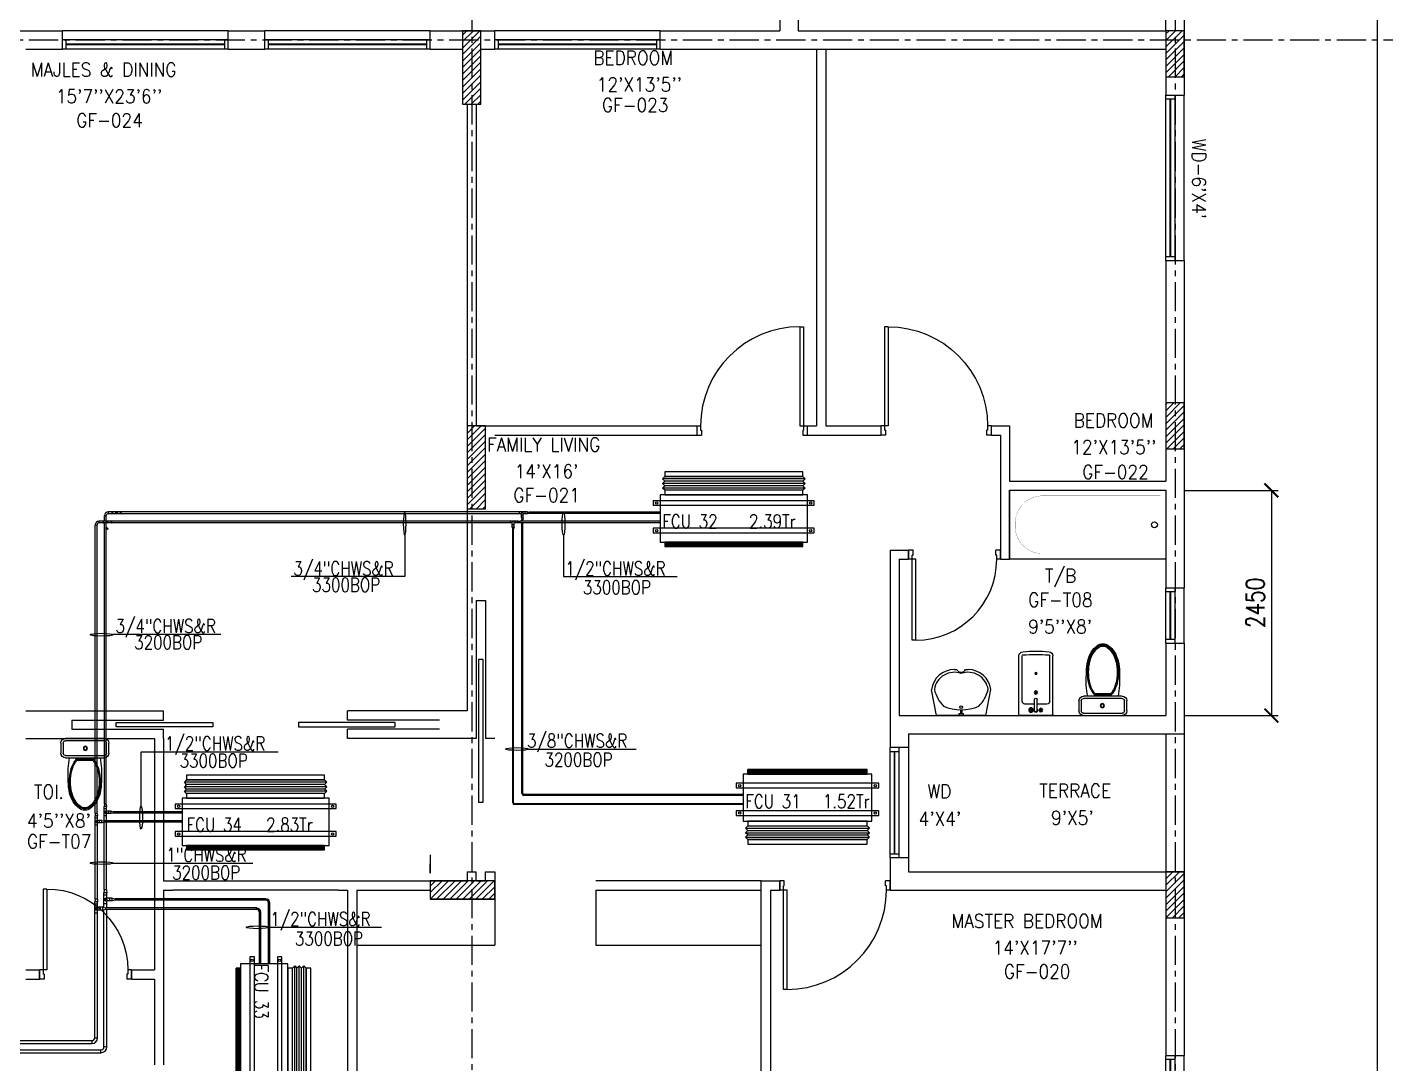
# Model space of a CAD drawing. Header units: millimetres. Extents: x -1288794 to 2153086, y -2701644 to -1335282.
# Drawn here: x 1624114 to 1638890, y -1485109 to -1473830 of the extents above; entities that cross this region are included whole.
import ezdxf

# ---------------------------------------------------------------- set-up
doc = ezdxf.new("R2010")
doc.units = ezdxf.units.MM
doc.header["$LTSCALE"] = 100
doc.header["$PDMODE"] = 34
doc.linetypes.add('CENTER', pattern=[50.8, 31.75, -6.35, 6.35, -6.35])
doc.linetypes.add('DASHED2', pattern=[9.525, 6.35, -3.175])
for name, color, linetype in [('A-ANNO-TEXT', 8, 'Continuous'), ('A-AREA', 8, 'CENTER'), ('A-DOOR', 4, 'Continuous'), ('A-FLOR-OVHD', 4, 'DASHED2'), ('A-FLOR-PFIX', 8, 'Continuous'), ('A-FLOR-SPCL', 8, 'Continuous'), ('A-GLAZ', 5, 'Continuous'), ('A-GRID', 253, 'CENTER'), ('A-WALL-FULL', 8, 'Continuous'), ('AC-CHILLED WATER TEXT', 41, 'Continuous'), ('AC-CHR', 60, 'Continuous'), ('AC-CHS', 30, 'Continuous'), ('AC-FAD', 6, 'Continuous'), ('AC-HLTEXT', 100, 'Continuous'), ('AC-SAD', 3, 'Continuous'), ('AC-SAD TEXT', 3, 'Continuous'), ('FCU-AC', 160, 'Continuous'), ('S-COL- HACT.', 9, 'Continuous'), ('S-COL.', 8, 'Continuous')]:
    doc.layers.add(name, color=color, linetype=linetype)
doc.styles.add('ROMANS', font='romans.shx', dxfattribs={"width": 0.8})
doc.styles.add('SIMPLEX', font='simplex.shx', dxfattribs={"width": 0.8})
doc.dimstyles.new('100 of DIM2', dxfattribs={"dimscale": 0, "dimtxt": 200, "dimasz": 150, "dimexe": 75, "dimexo": 200, "dimgap": 75, "dimtad": 1, "dimdec": 0, "dimrnd": 5, "dimzin": 0, "dimdsep": 46, "dimtxsty": 'ROMANS', "dimblk": 'ARCHTICK', "dimcen": 100, "dimclrd": 94, "dimclre": 94, "dimclrt": 2, "dimadec": 0, "dimazin": 0, "dimtfac": 1, "dimtdec": 0, "dimtofl": 0, "dimtmove": 2, "dimatfit": 3, "dimldrblk": 'OPEN90', "dimfxl": 75, "dimtolj": 1, "dimtzin": 0, "dimarcsym": 0})
pattern_1 = [(45, (2733053.36, -1109556.65), (-35.355339, 35.355339), [])]
pattern_2 = [(45, (0.01, 69.842), (-2.2450640303, 2.2450640303), [])]

# ---------------------------------------------------------------- blocks, each defined once
blk = doc.blocks.new('D-120-R1')
for p, q in [((-80, 1180), (-40, 1180)), ((-80, 1180), (-80, 100)), ((-40, 1180), (-40, 55)), ((-1200, 100), (-1160, 100)), ((-1200, 100), (-1200, 0)), ((-1160, 100), (-1160, 55)), ((-1160, 55), (-1150, 55)), ((-1150, 55), (-1150, 0)), ((-80, 100), (0, 100)), ((-50, 55), (-40, 55)), ((-50, 55), (-50, 0)), ((-50, 0), (0, 0)), ((0, 100), (0, 0)), ((-1200, 0), (-1150, 0))]:
    blk.add_line(p, q)
at = {"linetype": 'Continuous'}
blk.add_arc((-80, 100), 1080, 90, 180, dxfattribs=at)
blk = doc.blocks.new('W-180')
for p, q in [((1800, 100), (0, 100)), ((1800, 0), (0, 0)), ((40, 0), (40, 100)), ((1760, 100), (1760, 0))]:
    blk.add_line(p, q)
at = {"linetype": 'Continuous'}
for p, q in [((1760, 53), (40, 53)), ((1760, 47), (40, 47))]:
    blk.add_line(p, q, dxfattribs=at)
blk = doc.blocks.new('D-100-R1')
for p, q in [((-80, 980), (-80, 100)), ((-80, 980), (-40, 980)), ((-40, 980), (-40, 55)), ((-1000, 100), (-1000, 0)), ((-1000, 100), (-960, 100)), ((-960, 100), (-960, 55)), ((-960, 55), (-950, 55)), ((-950, 55), (-950, 0)), ((-80, 100), (0, 100)), ((-50, 55), (-50, 0)), ((-50, 55), (-40, 55)), ((-50, 0), (0, 0)), ((0, 100), (0, 0)), ((-1000, 0), (-950, 0))]:
    blk.add_line(p, q)
at = {"linetype": 'Continuous'}
blk.add_arc((-80, 100), 880, 90, 180, dxfattribs=at)
blk = doc.blocks.new('WC-1')
for p, q in [((-210, 0), (210, 0)), ((-260, -160), (-260, -50)), ((-235, -160), (-235, -50)), ((-210, -25), (210, -25)), ((235, -50), (235, -160)), ((260, -50), (260, -160)), ((210, -185), (-210, -185)), ((210, -210), (-210, -210)), ((91, -223), (-91, -223)), ((86, -235), (-86, -235))]:
    blk.add_line(p, q)
for radius in [22.1, 17.1]:
    blk.add_circle((-6, -107), radius)
for centre, radius, start, end in [((-210, -50), 50, 90, 180), ((-210, -50), 25, 90, 180), ((210, -50), 50, 360, 90), ((210, -50), 25, 360, 90), ((-210, -160), 50, 180, 270), ((-210, -160), 25, 180, 270), ((722, -383), 904, 168.9529, 184.0632), ((178, -428), 341, 149.8586, 166.4766), ((178, -428), 328, 149.8586, 166.4766), ((69, -365), 214, 138.4152, 149.8586), ((69, -365), 201, 139.9943, 149.8586), ((-69, -365), 201, 30.1414, 40.0057), ((-69, -365), 214, 30.1414, 41.5848), ((-178, -428), 328, 13.5234, 30.1414), ((-178, -428), 341, 13.5234, 30.1414), ((210, -160), 25, 270, 360), ((210, -160), 50, 270, 360), ((352, -470), 520, 166.4766, 180), ((352, -470), 507, 166.4766, 180), ((-352, -470), 507, 360, 13.5234), ((-352, -470), 520, 360, 13.5234), ((352, -470), 532, 177.5541, 180), ((352, -470), 532, 180, 193.5234), ((352, -470), 520, 180, 193.5234), ((352, -470), 507, 180, 193.5234), ((178, -512), 328, 193.5234, 210.1414), ((-178, -512), 328, 329.8586, 346.4766), ((-352, -470), 507, 346.4766, 360), ((-352, -470), 520, 346.4766, 360), ((-352, -470), 532, 346.4766, 360), ((-352, -470), 532, 360, 2.4459), ((178, -512), 353, 193.5234, 210.1414), ((178, -512), 341, 193.5234, 210.1414), ((69, -575), 226, 210.1414, 234.4972), ((69, -575), 214, 210.1414, 234.4972), ((69, -575), 201, 210.1414, 234.4972), ((-69, -575), 201, 305.5028, 329.8586), ((-69, -575), 214, 305.5028, 329.8586), ((-69, -575), 226, 305.5028, 329.8586), ((-178, -512), 341, 329.8586, 346.4766), ((-178, -512), 353, 329.8586, 346.4766), ((0, -672), 108, 234.4972, 270), ((0, -672), 95.9, 234.4972, 270), ((0, -672), 83.4, 234.4972, 270), ((0, -672), 83.4, 270, 305.5028), ((0, -672), 95.9, 270, 305.5028), ((0, -672), 108, 270, 305.5028)]:
    blk.add_arc(centre, radius, start, end)
at = {"linetype": 'Continuous', "ltscale": 50}
blk.add_arc((-722, -383), 904, 355.9368, 11.0471, dxfattribs=at)
blk = doc.blocks.new('W-120')
for p, q in [((1200, 100), (0, 100)), ((1200, 0), (0, 0)), ((40, 0), (40, 100)), ((1160, 100), (1160, 0))]:
    blk.add_line(p, q)
at = {"linetype": 'Continuous'}
for p, q in [((1160, 53), (40, 53)), ((1160, 47), (40, 47))]:
    blk.add_line(p, q, dxfattribs=at)
blk = doc.blocks.new('BIDET-1')
for p, q in [((175, 0), (-175, 0)), ((-185, -10), (-185, -649)), ((-15, -125), (-120, -125)), ((-39, -59), (-69, -59)), ((-54, -44), (-54, -74)), ((-15, -54), (-15, -174)), ((15, -54), (15, -174)), ((120, -125), (15, -125)), ((39, -59), (69, -59)), ((54, -44), (54, -74)), ((185, -10), (185, -649)), ((-150, -155), (-150, -649)), ((12, -250), (-12, -250)), ((-9, -259), (9, -241)), ((-9, -241), (9, -259)), ((0, -238), (0, -262)), ((150, -155), (150, -649))]:
    blk.add_line(p, q)
for centre, radius in [((-54, -59), 25), ((-54, -59), 20), ((-54, -59), 15.2), ((-54, -59), 10.2), ((54, -59), 20), ((54, -59), 15.2), ((54, -59), 10.2), ((0, -250), 17.5), ((0, -250), 12.5), ((0, -457), 12.5), ((0, -457), 10)]:
    blk.add_circle(centre, radius)
for centre, radius, start, end in [((-175, -10), 10, 90, 180), ((175, -10), 10, 0, 90), ((-120, -155), 30, 90, 180), ((0, -54), 20, 318.5904, 221.4096), ((0, -54), 15, 0, 180), ((120, -155), 30, 0, 90), ((0, -174), 15, 180, 0), ((-140, -649), 45, 180, 265.2062), ((-140, -649), 10, 180, 265.2062), ((0, 1020), 1720, 265.2062, 274.7938), ((0, 1020), 1685, 265.2062, 274.7938), ((140, -649), 10, 274.7938, 0), ((140, -649), 45, 274.7938, 0)]:
    blk.add_arc(centre, radius, start, end)
blk = doc.blocks.new('W-60')
for p, q in [((600, 100), (0, 100)), ((600, 0), (0, 0)), ((40, 0), (40, 100)), ((560, 100), (560, 0))]:
    blk.add_line(p, q)
at = {"linetype": 'Continuous'}
for p, q in [((560, 53), (40, 53)), ((560, 47), (40, 47))]:
    blk.add_line(p, q, dxfattribs=at)
blk = doc.blocks.new('LAV-4')
for p, q in [((-266, 0), (-322, -283)), ((-266, 0), (268, 0)), ((268, 0), (324, -280)), ((-48, -500), (-75, -500)), ((75, -500), (50, -500))]:
    blk.add_line(p, q)
for points in [[(-25, 0), (-25, -18), (25, -18), (25, 0)], [(-9, -20), (-9, -57), (8, -57), (8, -20)]]:
    blk.add_lwpolyline(points, close=True)
blk.add_circle((0, -91), 15.4)
for centre, radius, start, end in [((74, -366), 375, 135.3333, 167.1432), ((0, -539), 477, 66.1261, 113.874), ((-74, -366), 375, 12.5199, 44.6667), ((-75, -250), 250, 187.6784, 270), ((-75, -250), 220, 188.5814, 289.9523), ((75, -250), 220, 250.0878, 350.8515), ((75, -250), 250, 270, 353.0121), ((1, -527), 55.9, 28.7827, 151.2173), ((50, -499), 0, 238.1883, 0)]:
    blk.add_arc(centre, radius, start, end)
blk = doc.blocks.new('BT-2')
blk.add_lwpolyline([(0, 750), (1700, 750), (1700, 0), (0, 0)], close=True)
at = {"const_width": 2}
blk.add_lwpolyline([(60, 690), (1340, 690, -0.414214), (1640, 390), (1640, 360, -0.414214), (1340, 60), (60, 60)], format="xyb", close=True, dxfattribs=at)
blk.add_circle((125, 375), 31.9)
blk = doc.blocks.new('_ArchTick')
at = {"color": 0, "linetype": 'ByBlock', "const_width": 0.15}
blk.add_lwpolyline([(-0.5, -0.5), (0.5, 0.5)], dxfattribs=at)
blk = doc.blocks.new('*D447')
at = {"layer": 'AC-HLTEXT', "color": 94, "lineweight": -2, "transparency": 16777216}
for p, q in [((1636698, -1478869), (1637720, -1478869)), ((1637645, -1478869), (1637645, -1481319)), ((1636698, -1481319), (1637720, -1481319))]:
    blk.add_line(p, q, dxfattribs=at)
at = {"layer": 'Defpoints', "color": 0, "transparency": 16777216}
for p in [(1636498, -1478869), (1636498, -1481319), (1637645, -1481319)]:
    blk.add_point(p, dxfattribs=at)
at = {"layer": 'AC-HLTEXT', "color": 94, "lineweight": -2, "transparency": 16777216, "xscale": 150, "yscale": 150, "zscale": 150}
for p, rotation in [((1637645, -1478869), 90), ((1637645, -1481319), 270)]:
    blk.add_blockref('_ArchTick', p, dxfattribs=dict(at, rotation=rotation))
at = {"layer": 'AC-HLTEXT', "color": 2, "transparency": 16777216, "insert": (1637470, -1480094), "char_height": 200, "attachment_point": 5, "rotation": 90, "style": 'ROMANS'}
blk.add_mtext('\\A1;2450', dxfattribs=at)
blk = doc.blocks.new('fcu 2.5 tr')
h = blk.add_hatch()
h.set_pattern_fill('NET', color=3)
h.paths.add_polyline_path([(83172, -1587743), (81672, -1587743), (81672, -1587793), (83172, -1587793)])
at = {"layer": 'FCU-AC'}
for p, q in [((81672, -1587030), (81647, -1587055)), ((83197, -1587055), (81647, -1587055)), ((81672, -1587080), (81647, -1587055)), ((81672, -1587080), (81647, -1587105)), ((83172, -1587030), (81672, -1587030)), ((83172, -1587080), (81672, -1587080)), ((83172, -1587080), (81672, -1587080)), ((83197, -1587055), (83172, -1587030)), ((83197, -1587055), (83172, -1587080)), ((83197, -1587105), (83172, -1587080)), ((83197, -1587105), (81647, -1587105)), ((81672, -1587130), (81647, -1587105)), ((81672, -1587130), (81647, -1587155)), ((83197, -1587155), (81647, -1587155)), ((81672, -1587180), (81647, -1587155)), ((83172, -1587130), (81672, -1587130)), ((83172, -1587130), (81672, -1587130)), ((83197, -1587105), (83172, -1587130)), ((83197, -1587155), (83172, -1587130)), ((83197, -1587155), (83172, -1587180))]:
    blk.add_line(p, q, dxfattribs=at)
at = {"layer": 'FCU-AC', "color": 1}
for p, q in [((83172, -1586980), (81672, -1586980)), ((81672, -1586980), (81672, -1587030)), ((81672, -1587030), (83172, -1587030)), ((83172, -1587030), (83172, -1586980)), ((83172, -1587180), (81672, -1587180)), ((81672, -1587180), (81672, -1587230)), ((81672, -1587230), (83172, -1587230)), ((83172, -1587230), (83172, -1587180))]:
    blk.add_line(p, q, dxfattribs=at)
at = {"layer": 'FCU-AC'}
blk.add_lwpolyline([(81622, -1587743), (83222, -1587743), (83222, -1587230), (81622, -1587230)], close=True, dxfattribs=at)
at = {"layer": 'FCU-AC', "color": 6}
for points in [[(81547, -1587343), (83297, -1587343), (83297, -1587293), (81547, -1587293)], [(81547, -1587643), (83297, -1587643), (83297, -1587593), (81547, -1587593)]]:
    blk.add_lwpolyline(points, close=True, dxfattribs=at)
at = {"layer": 'FCU-AC', "color": 3}
blk.add_lwpolyline([(81672, -1587793), (83172, -1587793), (83172, -1587743), (81672, -1587743)], close=True, dxfattribs=at)
at = {"layer": 'FCU-AC', "color": 6}
for centre in [(81584, -1587318), (83259, -1587318), (81584, -1587618), (83259, -1587618)]:
    blk.add_circle(centre, 12.5, dxfattribs=at)
blk = doc.blocks.new('fcu 3.5 tr')
at = {"layer": 'FCU-AC'}
h = blk.add_hatch(dxfattribs=at)
h.set_pattern_fill('NET', color=3)
h.paths.add_polyline_path([(100970, -1580238), (99070, -1580238), (99070, -1580288), (100970, -1580288)])
for p, q in [((99045, -1579550), (99070, -1579525)), ((100995, -1579550), (99045, -1579550)), ((99045, -1579550), (99070, -1579575)), ((100970, -1579525), (99070, -1579525)), ((100995, -1579550), (100970, -1579525)), ((100995, -1579550), (100970, -1579575)), ((99045, -1579600), (99070, -1579575)), ((100995, -1579600), (99045, -1579600)), ((99045, -1579600), (99070, -1579625)), ((99045, -1579650), (99070, -1579625)), ((100995, -1579650), (99045, -1579650)), ((99045, -1579650), (99070, -1579675)), ((100970, -1579575), (99070, -1579575)), ((100970, -1579575), (99070, -1579575)), ((100970, -1579625), (99070, -1579625)), ((100970, -1579625), (99070, -1579625)), ((100995, -1579600), (100970, -1579575)), ((100995, -1579600), (100970, -1579625)), ((100995, -1579650), (100970, -1579625)), ((100995, -1579650), (100970, -1579675))]:
    blk.add_line(p, q, dxfattribs=at)
at = {"layer": 'FCU-AC', "color": 1}
for p, q in [((100970, -1579475), (99070, -1579475)), ((99070, -1579475), (99070, -1579525)), ((99070, -1579525), (100970, -1579525)), ((100970, -1579525), (100970, -1579475)), ((100970, -1579675), (99070, -1579675)), ((99070, -1579675), (99070, -1579725)), ((100970, -1579725), (100970, -1579675)), ((99070, -1579725), (100970, -1579725))]:
    blk.add_line(p, q, dxfattribs=at)
at = {"layer": 'FCU-AC', "color": 6}
for points in [[(98945, -1579838), (101095, -1579838), (101095, -1579788), (98945, -1579788)], [(98945, -1580138), (101095, -1580138), (101095, -1580088), (98945, -1580088)]]:
    blk.add_lwpolyline(points, close=True, dxfattribs=at)
at = {"layer": 'FCU-AC'}
blk.add_lwpolyline([(99020, -1580238), (101020, -1580238), (101020, -1579725), (99020, -1579725)], close=True, dxfattribs=at)
at = {"layer": 'FCU-AC', "color": 3}
blk.add_lwpolyline([(99070, -1580288), (100970, -1580288), (100970, -1580238), (99070, -1580238)], close=True, dxfattribs=at)
at = {"layer": 'FCU-AC', "color": 6}
for centre in [(98982, -1579813), (101057, -1579813), (98982, -1580113), (101057, -1580113)]:
    blk.add_circle(centre, 12.5, dxfattribs=at)
blk = doc.blocks.new('fcu 2 tr')
h = blk.add_hatch()
h.set_pattern_fill('NET', color=3)
h.paths.add_polyline_path([(80954, -1588493), (79654, -1588493), (79654, -1588543), (80954, -1588543)])
at = {"layer": 'FCU-AC'}
for p, q in [((79654, -1587780), (79629, -1587805)), ((80979, -1587805), (79629, -1587805)), ((79654, -1587830), (79629, -1587805)), ((79654, -1587830), (79629, -1587855)), ((80954, -1587780), (79654, -1587780)), ((80954, -1587830), (79654, -1587830)), ((80954, -1587830), (79654, -1587830)), ((80954, -1587780), (80979, -1587805)), ((80954, -1587830), (80979, -1587805)), ((80954, -1587830), (80979, -1587855)), ((80979, -1587855), (79629, -1587855)), ((79654, -1587880), (79629, -1587855)), ((79654, -1587880), (79629, -1587905)), ((80979, -1587905), (79629, -1587905)), ((79654, -1587930), (79629, -1587905)), ((80954, -1587880), (79654, -1587880)), ((80954, -1587880), (79654, -1587880)), ((80954, -1587880), (80979, -1587855)), ((80954, -1587880), (80979, -1587905)), ((80954, -1587930), (80979, -1587905))]:
    blk.add_line(p, q, dxfattribs=at)
at = {"layer": 'FCU-AC', "color": 1}
for p, q in [((80954, -1587730), (79654, -1587730)), ((79654, -1587730), (79654, -1587780)), ((79654, -1587780), (80954, -1587780)), ((80954, -1587780), (80954, -1587730)), ((80954, -1587930), (79654, -1587930)), ((79654, -1587930), (79654, -1587980)), ((79654, -1587980), (80954, -1587980)), ((80954, -1587980), (80954, -1587930))]:
    blk.add_line(p, q, dxfattribs=at)
at = {"layer": 'FCU-AC'}
blk.add_lwpolyline([(79604, -1588493), (81004, -1588493), (81004, -1587980), (79604, -1587980)], close=True, dxfattribs=at)
at = {"layer": 'FCU-AC', "color": 6}
for points in [[(79529, -1588093), (81079, -1588093), (81079, -1588043), (79529, -1588043)], [(79529, -1588393), (81079, -1588393), (81079, -1588343), (79529, -1588343)]]:
    blk.add_lwpolyline(points, close=True, dxfattribs=at)
at = {"layer": 'FCU-AC', "color": 3}
blk.add_lwpolyline([(79654, -1588543), (80954, -1588543), (80954, -1588493), (79654, -1588493)], close=True, dxfattribs=at)
at = {"layer": 'FCU-AC', "color": 6}
for centre in [(79566, -1588068), (81041, -1588068), (79566, -1588368), (81041, -1588368)]:
    blk.add_circle(centre, 12.5, dxfattribs=at)

msp = doc.modelspace()

# ---------------------------------------------------------------- hatches: boundary and pattern name
at = {"layer": 'AC-CHR'}
h = msp.add_hatch(dxfattribs=at)
h.set_pattern_fill('ANSI31', color=256)
h.set_pattern_definition(pattern_2)
h.paths.add_polyline_path([(1625094.9, -1479113.6, 1), (1625074.9, -1479113.6, 1)])
h = msp.add_hatch(dxfattribs=at)
h.set_pattern_fill('ANSI31', color=256)
h.set_pattern_definition([(45, (100, 100), (-2.2450640303, 2.2450640303), [])])
h.paths.add_polyline_path([(1624951.9, -1482372.6, 1), (1624976.9, -1482372.6, 1)])
h = msp.add_hatch(dxfattribs=at)
h.set_pattern_fill('ANSI31', color=256)
h.set_pattern_definition([(45, (100, 100), (-2.2450640303, 2.2450640303), [])])
h.paths.add_polyline_path([(1624980.4, -1483320.6, 1), (1624948.4, -1483320.6, 1)])
at = {"layer": 'AC-CHS'}
h = msp.add_hatch(dxfattribs=at)
h.set_pattern_fill('ANSI31', color=256)
h.paths.add_polyline_path([(1624851.9, -1482472.6, 1), (1624876.9, -1482472.6, 1)])
at = {"layer": 'AC-FAD', "true_color": 0xf26722}
h = msp.add_hatch(dxfattribs=at)
h.set_pattern_fill('ANSI31', color=30)
h.set_pattern_definition(pattern_2)
h.paths.add_polyline_path([(1624994.9, -1479213.6, 1), (1624974.9, -1479213.6, 1)])
h = msp.add_hatch(dxfattribs=at)
h.set_pattern_fill('ANSI31', color=30)
h.paths.add_polyline_path([(1624974.8, -1479283.5, 1), (1624994.8, -1479283.5, 1)])
at = {"layer": 'AC-SAD', "true_color": 0xf26722}
h = msp.add_hatch(dxfattribs=at)
h.set_pattern_fill('ANSI31', color=30)
h.paths.add_polyline_path([(1624880.4, -1483420.6, 1), (1624848.4, -1483420.6, 1)])
at = {"layer": 'S-COL- HACT.', "linetype": 'Continuous', "ltscale": 3}
h = msp.add_hatch(dxfattribs=at)
h.set_pattern_fill('ANSI31', color=256, scale=400, style=0)
h.set_pattern_definition(pattern_1)
h.paths.add_polyline_path([(1628848.2, -1473868.6), (1628848.2, -1474668.6), (1629048.2, -1474668.6), (1629048.2, -1473868.6)])
h = msp.add_hatch(dxfattribs=at)
h.set_pattern_fill('ANSI31', color=256, scale=400, style=0)
h.set_pattern_definition(pattern_1)
h.paths.add_polyline_path([(1636698.2, -1474368.6), (1636698.2, -1473868.6), (1636498.2, -1473868.6), (1636498.2, -1474368.6)])
h = msp.add_hatch(dxfattribs=at)
h.set_pattern_fill('ANSI31', color=256, scale=400, style=0)
h.set_pattern_definition(pattern_1)
h.paths.add_polyline_path([(1636498.2, -1477918.6), (1636498.2, -1478418.6), (1636698.2, -1478418.6), (1636698.2, -1477918.6)])
h = msp.add_hatch(dxfattribs=at)
h.set_pattern_fill('ANSI31', color=256, scale=400, style=0)
h.set_pattern_definition(pattern_1)
h.paths.add_polyline_path([(1628898.2, -1478168.6), (1628898.2, -1479068.6), (1629098.2, -1479068.6), (1629098.2, -1478168.6)])
h = msp.add_hatch(dxfattribs=at)
h.set_pattern_fill('ANSI31', color=256, scale=400, style=0)
h.set_pattern_definition(pattern_1)
h.paths.add_polyline_path([(1636498.2, -1483018.6), (1636498.2, -1483518.6), (1636698.2, -1483518.6), (1636698.2, -1483018.6)])
h = msp.add_hatch(dxfattribs=at)
h.set_pattern_fill('ANSI31', color=256, scale=400, style=0)
h.set_pattern_definition(pattern_1)
h.paths.add_polyline_path([(1628498.2, -1483318.6), (1629198.2, -1483318.6), (1629198.2, -1483118.6), (1628498.2, -1483118.6)])

# ---------------------------------------------------------------- linework, layer by layer
at = {"layer": 'A-AREA', "ltscale": 15}
msp.add_line((1638798.2, -1512568.6), (1638798.2, -1469568.6), dxfattribs=at)
at = {"layer": 'A-DOOR', "ltscale": 3}
for points in [[(1629073.2, -1480711.1), (1629023.2, -1480711.1), (1629023.2, -1482261.1), (1629073.2, -1482261.1), (1629073.2, -1480711.1)], [(1625082.2, -1481443.6), (1625082.2, -1481393.6), (1626132.2, -1481393.6), (1626132.2, -1481443.6), (1625082.2, -1481443.6)], [(1628114.2, -1481443.6), (1628114.2, -1481393.6), (1627064.2, -1481393.6), (1627064.2, -1481443.6), (1628114.2, -1481443.6)]]:
    msp.add_lwpolyline(points, dxfattribs=at)
at = {"layer": 'A-FLOR-OVHD', "linetype": 'Continuous', "ltscale": 3}
for p, q in [((1625698.2, -1483118.6), (1627498.2, -1483118.6)), ((1627498.2, -1483218.6), (1625698.2, -1483218.6))]:
    msp.add_line(p, q, dxfattribs=at)
at = {"layer": 'A-FLOR-SPCL', "ltscale": 3}
for p, q in [((1636498.2, -1481518.6), (1636498.2, -1483018.6)), ((1636698.2, -1481518.6), (1636698.2, -1483018.6)), ((1629198.2, -1483218.6), (1629198.2, -1483818.6)), ((1630298.2, -1483218.6), (1632098.2, -1483218.6)), ((1630298.2, -1483218.6), (1630298.2, -1483818.6)), ((1627698.2, -1483818.6), (1629198.2, -1483818.6)), ((1630298.2, -1483818.6), (1632098.2, -1483818.6))]:
    msp.add_line(p, q, dxfattribs=at)
at = {"layer": 'A-GLAZ', "ltscale": 3}
for p, q in [((1626298.2, -1473868.6), (1624498.2, -1473868.6)), ((1628498.2, -1473868.6), (1626698.2, -1473868.6)), ((1630998.2, -1473868.6), (1629198.2, -1473868.6)), ((1636698.2, -1476368.6), (1636698.2, -1474568.6)), ((1636698.2, -1480531.3), (1636698.2, -1479931.3)), ((1633698.2, -1481668.6), (1633698.2, -1482868.6)), ((1636698.2, -1486818.6), (1636698.2, -1485018.6))]:
    msp.add_line(p, q, dxfattribs=at)
at = {"layer": 'A-GRID', "ltscale": 0.1}
for p, q in [((1628948.2, -1466442.6), (1628948.2, -1514577)), ((1636598.2, -1466442.6), (1636598.2, -1514577)), ((1599241, -1473968.6), (1642780.6, -1473968.6))]:
    msp.add_line(p, q, dxfattribs=at)
at = {"layer": 'A-WALL-FULL', "ltscale": 3}
for p, q in [((1632298.2, -1471168.6), (1632298.2, -1473868.6)), ((1636698.2, -1471168.6), (1636698.2, -1474068.6)), ((1623898.2, -1473868.6), (1624498.2, -1473868.6)), ((1624498.2, -1474068.6), (1624498.2, -1473868.6)), ((1626298.2, -1473868.6), (1626698.2, -1473868.6)), ((1626298.2, -1474068.6), (1626298.2, -1473868.6)), ((1626698.2, -1474068.6), (1626698.2, -1473868.6)), ((1628498.2, -1473868.6), (1629198.2, -1473868.6)), ((1628498.2, -1474068.6), (1628498.2, -1473868.6)), ((1629198.2, -1474068.6), (1629198.2, -1473868.6)), ((1630998.2, -1473868.6), (1632298.2, -1473868.6)), ((1630998.2, -1474068.6), (1630998.2, -1473868.6)), ((1635348.2, -1473868.6), (1636498.2, -1473868.6)), ((1636698.2, -1473868.6), (1636698.2, -1474568.6)), ((1636698.2, -1473868.6), (1636698.2, -1474568.6)), ((1624098.2, -1474068.6), (1624498.2, -1474068.6)), ((1626298.2, -1474068.6), (1626698.2, -1474068.6)), ((1628498.2, -1474068.6), (1628848.2, -1474068.6)), ((1629048.2, -1474068.6), (1629198.2, -1474068.6)), ((1630998.2, -1474068.6), (1632698.2, -1474068.6)), ((1631298.2, -1474068.6), (1632698.2, -1474068.6)), ((1632298.2, -1474068.6), (1636498.2, -1474068.6)), ((1632598.2, -1474068.6), (1633548.2, -1474068.6)), ((1632598.2, -1474068.6), (1636298.2, -1474068.6)), ((1632598.2, -1474068.6), (1636298.2, -1474068.6)), ((1632698.2, -1474068.6), (1632698.2, -1478168.6)), ((1632798.2, -1474068.6), (1632798.2, -1478168.6)), ((1635348.2, -1474068.6), (1636298.2, -1474068.6)), ((1636498.2, -1474068.6), (1636498.2, -1474568.6)), ((1636498.2, -1474068.6), (1636498.2, -1474568.6)), ((1636498.2, -1474568.6), (1636698.2, -1474568.6)), ((1636498.2, -1474568.6), (1636698.2, -1474568.6)), ((1628898.2, -1474668.6), (1628898.2, -1481268.6)), ((1628998.2, -1474668.6), (1628998.2, -1478168.6)), ((1636498.2, -1476368.6), (1636498.2, -1478768.6)), ((1636498.2, -1476368.6), (1636698.2, -1476368.6)), ((1636698.2, -1476368.6), (1636698.2, -1479931.3)), ((1628998.2, -1478168.6), (1631398.2, -1478168.6)), ((1631398.2, -1478168.6), (1631398.2, -1478268.6)), ((1632598.2, -1478168.6), (1632698.2, -1478168.6)), ((1632598.2, -1478168.6), (1632598.2, -1478268.6)), ((1632798.2, -1478168.6), (1633398.2, -1478168.6)), ((1633398.2, -1478168.6), (1633398.2, -1478268.6)), ((1634598.2, -1478168.6), (1634798.2, -1478168.6)), ((1634598.2, -1478168.6), (1634598.2, -1478268.6)), ((1634798.2, -1478168.6), (1634798.2, -1478768.6)), ((1629198.2, -1478268.6), (1631398.2, -1478268.6)), ((1632598.2, -1478268.6), (1633398.2, -1478268.6)), ((1634598.2, -1478268.6), (1634698.2, -1478268.6)), ((1634698.2, -1478268.6), (1634698.2, -1479618.6)), ((1634798.2, -1478768.6), (1636498.2, -1478768.6)), ((1634798.2, -1478868.6), (1636498.2, -1478868.6)), ((1634798.2, -1478868.6), (1634798.2, -1479618.6)), ((1636498.2, -1478868.6), (1636498.2, -1479931.3)), ((1633498.2, -1479518.6), (1633698.2, -1479518.6)), ((1633498.2, -1479518.6), (1633498.2, -1481668.6)), ((1633698.2, -1479518.6), (1633698.2, -1479618.6)), ((1633598.2, -1479618.6), (1633698.2, -1479618.6)), ((1633598.2, -1479618.6), (1633598.2, -1481318.6)), ((1634698.2, -1479618.6), (1634798.2, -1479618.6)), ((1636498.2, -1479931.3), (1636698.2, -1479931.3)), ((1628998.2, -1480068.6), (1628998.2, -1481568.6)), ((1628998.2, -1480068.6), (1629098.2, -1480068.6)), ((1629098.2, -1480068.6), (1629098.2, -1481568.6)), ((1636498.2, -1480531.3), (1636498.2, -1481318.6)), ((1636498.2, -1480531.3), (1636698.2, -1480531.3)), ((1636698.2, -1480531.3), (1636698.2, -1481518.6)), ((1624098.2, -1481268.6), (1625598.2, -1481268.6)), ((1625598.2, -1481368.6), (1625598.2, -1481268.6)), ((1628898.2, -1481268.6), (1627598.2, -1481268.6)), ((1627598.2, -1481368.6), (1627598.2, -1481268.6)), ((1624598.2, -1481368.6), (1625598.2, -1481368.6)), ((1624598.2, -1481368.6), (1624598.2, -1481468.6)), ((1628598.2, -1481368.6), (1627598.2, -1481368.6)), ((1633598.2, -1481318.6), (1636498.2, -1481318.6)), ((1624098.2, -1481568.6), (1625498.2, -1481568.6)), ((1624598.2, -1481468.6), (1625598.2, -1481468.6)), ((1625498.2, -1481568.6), (1625498.2, -1484086.6)), ((1625598.2, -1481568.6), (1625598.2, -1481468.6)), ((1625598.2, -1481568.6), (1625598.2, -1483118.6)), ((1628598.2, -1481468.6), (1627598.2, -1481468.6)), ((1627598.2, -1481568.6), (1627598.2, -1481468.6)), ((1628898.2, -1481568.6), (1627598.2, -1481568.6)), ((1628998.2, -1481568.6), (1628898.2, -1481568.6)), ((1629198.2, -1481568.6), (1629098.2, -1481568.6)), ((1633698.2, -1481518.6), (1636698.2, -1481518.6)), ((1633698.2, -1481518.6), (1633698.2, -1481668.6)), ((1633698.2, -1481668.6), (1633498.2, -1481668.6)), ((1633498.2, -1482868.6), (1633498.2, -1483218.6)), ((1633698.2, -1482868.6), (1633498.2, -1482868.6)), ((1633698.2, -1482868.6), (1633698.2, -1483018.6)), ((1628898.2, -1483018.6), (1628898.2, -1483118.6)), ((1628898.2, -1483018.6), (1628998.2, -1483018.6)), ((1628998.2, -1483118.6), (1628998.2, -1483018.6)), ((1629098.2, -1483118.6), (1629098.2, -1483018.6)), ((1629098.2, -1483018.6), (1629198.2, -1483018.6)), ((1629198.2, -1483018.6), (1629198.2, -1483218.6)), ((1633698.2, -1483018.6), (1636698.2, -1483018.6)), ((1636698.2, -1483018.6), (1636698.2, -1485018.6)), ((1625598.2, -1483118.6), (1625698.2, -1483118.6)), ((1625598.2, -1483218.6), (1625598.2, -1485118.6)), ((1625598.2, -1483218.6), (1625698.2, -1483218.6)), ((1627498.2, -1483118.6), (1628898.2, -1483118.6)), ((1627498.2, -1483218.6), (1627598.2, -1483218.6)), ((1627598.2, -1483218.6), (1627598.2, -1487118.6)), ((1627698.2, -1483218.6), (1627698.2, -1486429.4)), ((1627698.2, -1483218.6), (1628498.2, -1483218.6)), ((1628998.2, -1483118.6), (1629098.2, -1483118.6)), ((1632096.8, -1483118.6), (1630298.2, -1483118.6)), ((1632098.2, -1483118.6), (1632298.2, -1483118.6)), ((1632098.2, -1486529.4), (1632098.2, -1483118.6)), ((1632198.2, -1483218.6), (1632198.2, -1488618.6)), ((1632198.2, -1483218.6), (1632298.2, -1483218.6)), ((1632298.2, -1483118.6), (1632298.2, -1483218.6)), ((1632298.2, -1483218.6), (1632298.2, -1483218.6)), ((1633498.2, -1483218.6), (1636498.2, -1483218.6)), ((1636498.2, -1483218.6), (1636498.2, -1485018.6)), ((1624098.2, -1484086.6), (1624248.2, -1484086.6)), ((1624248.2, -1484186.6), (1624248.2, -1484086.6)), ((1625248.2, -1484086.6), (1625498.2, -1484086.6)), ((1625248.2, -1484186.6), (1625248.2, -1484086.6)), ((1624098.2, -1484186.6), (1624248.2, -1484186.6)), ((1625248.2, -1484186.6), (1625498.2, -1484186.6)), ((1625498.2, -1484186.6), (1625498.2, -1485118.6)), ((1636498.2, -1485018.6), (1636698.2, -1485018.6))]:
    msp.add_line(p, q, dxfattribs=at)
at = {"layer": 'A-WALL-FULL', "linetype": 'Continuous', "ltscale": 3}
for p, q in [((1628848.2, -1474068.6), (1628848.2, -1474668.6)), ((1629048.2, -1474668.6), (1629048.2, -1474068.6)), ((1628848.2, -1474668.6), (1629048.2, -1474668.6)), ((1628498.2, -1483033.7), (1628498.2, -1482933.7)), ((1629198.2, -1483118.6), (1629198.2, -1483318.6)), ((1629198.2, -1483318.6), (1628498.2, -1483318.6))]:
    msp.add_line(p, q, dxfattribs=at)
at = {"layer": 'A-WALL-FULL', "ltscale": 3}
msp.add_lwpolyline([(1632498.2, -1471368.6), (1632498.2, -1473868.6), (1636498.2, -1473868.6), (1636498.2, -1473868.6), (1636498.2, -1471368.6)], dxfattribs=at)
at = {"layer": 'AC-CHILLED WATER TEXT'}
for p, q in [((1628219.6, -1479358.3), (1628219.6, -1479808)), ((1629947.4, -1479358.3), (1629947.4, -1479808)), ((1628219.6, -1479808), (1626985.6, -1479808)), ((1629947.4, -1479808), (1631181.4, -1479808)), ((1625048.5, -1480435.6), (1626220.7, -1480435.6)), ((1625352.5, -1481713.1), (1626843.8, -1481713.1)), ((1625352.5, -1482304.8), (1625352.5, -1481713.1)), ((1629565.4, -1481683.5), (1630737.7, -1481683.5)), ((1625047.7, -1482924), (1626567.6, -1482924)), ((1626743.9, -1483623), (1627969.1, -1483622.4))]:
    msp.add_line(p, q, dxfattribs=at)
at = {"layer": 'AC-CHILLED WATER TEXT', "extrusion": (0, 0, -1)}
msp.add_ellipse((1628219.6, -1479233.3), major_axis=(0, -125), ratio=0.12, dxfattribs=at)
at = {"layer": 'AC-CHILLED WATER TEXT'}
for centre, major_axis in [((1629947.4, -1479233.3), (0, -125)), ((1624922.7, -1480439.6), (-125, 0)), ((1629440.4, -1481683.5), (-125, 0)), ((1625352.5, -1482429.8), (0, 125)), ((1624922.7, -1482924.1), (-125, 0)), ((1626618.9, -1483623), (-125, 0))]:
    msp.add_ellipse(centre, major_axis=major_axis, ratio=0.12, dxfattribs=at)
at = {"layer": 'AC-CHR'}
for p, q in [((1624954.4, -1479203.6), (1624954.4, -1479143.6)), ((1624954.4, -1479143.6), (1624974.4, -1479143.6)), ((1624954.4, -1482285.1), (1624954.4, -1479223.6)), ((1624974.4, -1479203.6), (1624974.4, -1479143.6)), ((1624974.4, -1482285.1), (1624974.4, -1479223.6)), ((1629554.7, -1479103.6), (1624994.4, -1479103.6)), ((1624994.4, -1479103.6), (1624994.4, -1479123.6)), ((1629489.7, -1479123.6), (1624994.4, -1479123.6)), ((1625034.9, -1479103.6), (1625034.9, -1479123.6)), ((1625134.8, -1479123.6), (1625134.8, -1479103.6)), ((1629469.7, -1479123.6), (1629469.7, -1479103.6)), ((1629489.7, -1479168.6), (1629489.7, -1479113.6)), ((1629509.7, -1479143.6), (1629489.7, -1479143.6)), ((1629509.7, -1479168.6), (1629489.7, -1479168.6)), ((1629489.7, -1479168.6), (1629494.7, -1479188.6)), ((1629494.7, -1479206.1), (1629494.7, -1479188.6)), ((1629504.7, -1479188.6), (1629494.7, -1479188.6)), ((1629494.7, -1482168.8), (1629494.7, -1479221.1)), ((1629509.7, -1479168.6), (1629504.7, -1479188.6)), ((1629504.7, -1479206.1), (1629504.7, -1479188.6)), ((1629504.7, -1482168.8), (1629504.7, -1479221.1)), ((1629509.7, -1479168.6), (1629509.7, -1479113.6)), ((1629554.7, -1479123.6), (1629509.7, -1479123.6)), ((1629529.7, -1479123.6), (1629529.7, -1479103.6)), ((1629554.7, -1479123.6), (1629554.7, -1479103.6)), ((1629554.7, -1479103.6), (1629574.7, -1479106.1)), ((1629574.7, -1479121.1), (1629554.7, -1479123.6)), ((1630998.2, -1479106.1), (1629574.7, -1479106.1)), ((1629574.7, -1479121.1), (1629574.7, -1479106.1)), ((1630998.2, -1479121.1), (1629574.7, -1479121.1)), ((1629504.7, -1482168.8), (1629494.7, -1482168.8)), ((1631900.3, -1482178.8), (1629514.7, -1482178.8)), ((1629514.7, -1482188.8), (1629514.7, -1482178.8)), ((1631900.3, -1482188.8), (1629514.7, -1482188.8)), ((1624954.4, -1482285.1), (1624951.9, -1482310.1)), ((1624951.9, -1482465.1), (1624951.9, -1482310.1)), ((1624976.9, -1482310.1), (1624951.9, -1482310.1)), ((1624976.9, -1482335.1), (1624951.9, -1482335.1)), ((1624974.4, -1482285.1), (1624954.4, -1482285.1)), ((1624974.4, -1482285.1), (1624976.9, -1482310.1)), ((1624976.9, -1482360.1), (1624976.9, -1482310.1)), ((1624976.9, -1482410.1), (1624951.9, -1482410.1)), ((1624951.9, -1483215.6), (1624951.9, -1482480.1)), ((1625026.9, -1482360.1), (1624976.9, -1482360.1)), ((1624976.9, -1482385.1), (1624976.9, -1482360.1)), ((1625026.9, -1482385.1), (1624976.9, -1482385.1)), ((1624976.9, -1482465.1), (1624976.9, -1482385.1)), ((1624976.9, -1483215.6), (1624976.9, -1482480.1)), ((1625001.9, -1482385.1), (1625001.9, -1482360.1)), ((1625026.9, -1482385.1), (1625026.9, -1482360.1)), ((1625026.9, -1482360.1), (1625051.9, -1482365.1)), ((1625051.9, -1482380.1), (1625026.9, -1482385.1)), ((1625797.9, -1482365.1), (1625051.9, -1482365.1)), ((1625051.9, -1482380.1), (1625051.9, -1482365.1)), ((1625797.9, -1482380.1), (1625051.9, -1482380.1)), ((1624951.9, -1483215.6), (1624948.4, -1483247.6)), ((1624976.9, -1483215.6), (1624951.9, -1483215.6)), ((1624976.9, -1483215.6), (1624980.4, -1483247.6)), ((1624948.4, -1483407.5), (1624948.4, -1483247.6)), ((1624980.4, -1483247.6), (1624948.4, -1483247.6)), ((1624980.4, -1483272.6), (1624948.4, -1483272.6)), ((1624980.4, -1483368.6), (1624948.4, -1483368.6)), ((1624980.4, -1483304.6), (1624980.4, -1483247.6)), ((1625037.4, -1483304.6), (1624980.4, -1483304.6)), ((1624980.4, -1483336.6), (1624980.4, -1483304.6)), ((1624980.4, -1483413.1), (1624980.4, -1483336.6)), ((1625037.4, -1483336.6), (1624980.4, -1483336.6)), ((1625012.4, -1483336.6), (1625012.4, -1483304.6)), ((1625037.4, -1483336.6), (1625037.4, -1483304.6)), ((1625037.4, -1483304.6), (1625069.4, -1483313.1)), ((1625069.4, -1483328.1), (1625037.4, -1483336.6)), ((1626707, -1483313.1), (1625069.4, -1483313.1)), ((1625069.4, -1483328.1), (1625069.4, -1483313.1)), ((1626707, -1483328.1), (1625069.4, -1483328.1)), ((1626707, -1483328.1), (1626707, -1483313.1)), ((1626739, -1484018.6), (1626739, -1483360.1)), ((1626754, -1483360.1), (1626739, -1483360.1)), ((1626754, -1484018.6), (1626754, -1483360.1)), ((1624948.4, -1484924.4), (1624948.4, -1483433.7)), ((1624980.4, -1484924.4), (1624980.4, -1483428.1)), ((1622935.8, -1484956.4), (1624916.4, -1484956.4)), ((1622935.8, -1484988.4), (1624916.4, -1484988.4)), ((1624916.4, -1484988.4), (1624916.4, -1484956.4)), ((1624980.4, -1484924.4), (1624948.4, -1484924.4))]:
    msp.add_line(p, q, dxfattribs=at)
for centre, radius in [((1625084.9, -1479113.6), 10), ((1624964.4, -1482372.6), 12.5), ((1624964.4, -1483320.6), 16)]:
    msp.add_circle(centre, radius, dxfattribs=at)
for centre, radius, start, end in [((1624994.4, -1479143.6), 40, 90, 180), ((1624994.4, -1479143.6), 20, 90, 180), ((1625034.9, -1479113.6), 10, 269.9995, 90), ((1625134.8, -1479113.6), 10, 89.99967, 270), ((1629499.7, -1479113.6), 10, 0, 180), ((1629514.7, -1482168.8), 20, 180, 270), ((1629514.7, -1482168.8), 10, 180, 270), ((1626707, -1483360.1), 47, 0, 90), ((1626707, -1483360.1), 32, 0, 90), ((1624916.4, -1484924.4), 32, 270, 0), ((1624916.4, -1484924.4), 64, 270, 0)]:
    msp.add_arc(centre, radius, start, end, dxfattribs=at)
at = {"layer": 'AC-CHS'}
for p, q in [((1629454.7, -1479203.6), (1624894.4, -1479203.6)), ((1624894.4, -1479203.6), (1624894.4, -1479223.6)), ((1629389.7, -1479223.6), (1624894.4, -1479223.6)), ((1624934.9, -1479203.6), (1624934.9, -1479223.6)), ((1625034.8, -1479223.6), (1625034.8, -1479203.6)), ((1629369.7, -1479223.6), (1629369.7, -1479203.6)), ((1629389.7, -1479268.6), (1629389.7, -1479213.6)), ((1629409.7, -1479268.6), (1629409.7, -1479213.6)), ((1629454.7, -1479223.6), (1629409.7, -1479223.6)), ((1629429.7, -1479223.6), (1629429.7, -1479203.6)), ((1629454.7, -1479223.6), (1629454.7, -1479203.6)), ((1629454.7, -1479203.6), (1629474.7, -1479206.1)), ((1629474.7, -1479221.1), (1629454.7, -1479223.6)), ((1630998.2, -1479206.1), (1629474.7, -1479206.1)), ((1629474.7, -1479221.1), (1629474.7, -1479206.1)), ((1630998.2, -1479221.1), (1629474.7, -1479221.1)), ((1624854.4, -1482385.1), (1624854.4, -1479243.6)), ((1624854.4, -1479243.6), (1624874.4, -1479243.6)), ((1624874.4, -1482385.1), (1624874.4, -1479243.6)), ((1629409.7, -1479243.6), (1629389.7, -1479243.6)), ((1629409.7, -1479268.6), (1629389.7, -1479268.6)), ((1629389.7, -1479268.6), (1629394.7, -1479288.6)), ((1629394.7, -1482268.8), (1629394.7, -1479288.6)), ((1629404.7, -1479288.6), (1629394.7, -1479288.6)), ((1629409.7, -1479268.6), (1629404.7, -1479288.6)), ((1629404.7, -1482268.8), (1629404.7, -1479288.6)), ((1629404.7, -1482268.8), (1629394.7, -1482268.8)), ((1631900.3, -1482278.8), (1629414.7, -1482278.8)), ((1629414.7, -1482288.8), (1629414.7, -1482278.8)), ((1631900.3, -1482288.8), (1629414.7, -1482288.8)), ((1624854.4, -1482385.1), (1624851.9, -1482410.1)), ((1624851.9, -1482472.6), (1624851.9, -1482410.1)), ((1624876.9, -1482410.1), (1624851.9, -1482410.1)), ((1624876.9, -1482435.1), (1624851.9, -1482435.1)), ((1624851.9, -1483315.6), (1624851.9, -1482472.6)), ((1624874.4, -1482385.1), (1624854.4, -1482385.1)), ((1624874.4, -1482385.1), (1624876.9, -1482410.1)), ((1624876.9, -1482460.1), (1624876.9, -1482410.1)), ((1624926.9, -1482460.1), (1624876.9, -1482460.1)), ((1624876.9, -1483315.6), (1624876.9, -1482460.1)), ((1624926.9, -1482485.1), (1624876.9, -1482485.1)), ((1624901.9, -1482485.1), (1624901.9, -1482460.1)), ((1624926.9, -1482485.1), (1624926.9, -1482460.1)), ((1624926.9, -1482460.1), (1624951.9, -1482465.1)), ((1624951.9, -1482480.1), (1624926.9, -1482485.1)), ((1625797.9, -1482465.1), (1624951.9, -1482465.1)), ((1625797.9, -1482480.1), (1624951.9, -1482480.1)), ((1624876.9, -1482510.1), (1624851.9, -1482510.1)), ((1624851.9, -1483315.6), (1624848.4, -1483347.6)), ((1624848.4, -1484824.4), (1624848.4, -1483347.6)), ((1624880.4, -1483347.6), (1624848.4, -1483347.6)), ((1624876.9, -1483315.6), (1624851.9, -1483315.6)), ((1624876.9, -1483315.6), (1624880.4, -1483347.6)), ((1624880.4, -1483404.6), (1624880.4, -1483347.6)), ((1624880.4, -1483372.6), (1624848.4, -1483372.6)), ((1624880.4, -1483468.6), (1624848.4, -1483468.6)), ((1624937.4, -1483404.6), (1624880.4, -1483404.6)), ((1624880.4, -1483436.6), (1624880.4, -1483404.6)), ((1624880.4, -1484824.4), (1624880.4, -1483436.6)), ((1624937.4, -1483436.6), (1624880.4, -1483436.6)), ((1624912.4, -1483436.6), (1624912.4, -1483404.6)), ((1624937.4, -1483436.6), (1624937.4, -1483404.6)), ((1624937.4, -1483404.6), (1624969.4, -1483413.1)), ((1624969.4, -1483428.1), (1624937.4, -1483436.6)), ((1626607, -1483413.1), (1624969.4, -1483413.1)), ((1624969.4, -1483428.1), (1624969.4, -1483413.1)), ((1626607, -1483428.1), (1624969.4, -1483428.1)), ((1626607, -1483428.1), (1626607, -1483413.1)), ((1626639, -1484018.6), (1626639, -1483460.1)), ((1626654, -1483460.1), (1626639, -1483460.1)), ((1626654, -1484018.6), (1626654, -1483460.1)), ((1624848.4, -1484824.4), (1624880.4, -1484824.4)), ((1622835.8, -1484856.4), (1624816.4, -1484856.4)), ((1622835.8, -1484888.4), (1624816.4, -1484888.4)), ((1624816.4, -1484856.4), (1624816.4, -1484888.4))]:
    msp.add_line(p, q, dxfattribs=at)
for centre, radius in [((1624984.9, -1479213.6), 10), ((1624864.4, -1482472.6), 12.5), ((1624864.4, -1483420.6), 16)]:
    msp.add_circle(centre, radius, dxfattribs=at)
for centre, radius, start, end in [((1624894.4, -1479243.6), 40, 90, 180), ((1624894.4, -1479243.6), 20, 90, 180), ((1624934.9, -1479213.6), 10, 269.9995, 90), ((1625034.8, -1479213.6), 10, 89.99967, 270), ((1629399.7, -1479213.6), 10, 0, 180), ((1629414.7, -1482268.8), 20, 180, 270), ((1629414.7, -1482268.8), 10, 180, 270), ((1626607, -1483460.1), 47, 0, 90), ((1626607, -1483460.1), 32, 0, 90), ((1624816.4, -1484824.4, 0), 32, 270, 0), ((1624816.4, -1484824.4, 0), 64, 270, 0)]:
    msp.add_arc(centre, radius, start, end, dxfattribs=at)
at = {"layer": 'S-COL.', "linetype": 'Continuous', "ltscale": 3}
for p, q in [((1628498.2, -1482833.7), (1628498.2, -1483033.7)), ((1629198.2, -1483318.6), (1629198.2, -1483118.6)), ((1628498.2, -1483318.6), (1629198.2, -1483318.6))]:
    msp.add_line(p, q, dxfattribs=at)
for points in [[(1628848.2, -1473868.6), (1628848.2, -1474668.6), (1629048.2, -1474668.6), (1629048.2, -1473868.6)], [(1636698.2, -1474368.6), (1636698.2, -1473868.6), (1636498.2, -1473868.6), (1636498.2, -1474368.6)], [(1636498.2, -1477918.6), (1636498.2, -1478418.6), (1636698.2, -1478418.6), (1636698.2, -1477918.6)], [(1628898.2, -1478168.6), (1628898.2, -1479068.6), (1629098.2, -1479068.6), (1629098.2, -1478168.6)], [(1628898.2, -1478168.6), (1628898.2, -1479068.6), (1629098.2, -1479068.6), (1629098.2, -1478168.6)], [(1628898.2, -1478168.6), (1628898.2, -1479068.6), (1629098.2, -1479068.6), (1629098.2, -1478168.6)], [(1636498.2, -1483018.6), (1636498.2, -1483518.6), (1636698.2, -1483518.6), (1636698.2, -1483018.6)], [(1636498.2, -1483018.6), (1636498.2, -1483518.6), (1636698.2, -1483518.6), (1636698.2, -1483018.6)], [(1636498.2, -1483018.6), (1636498.2, -1483518.6), (1636698.2, -1483518.6), (1636698.2, -1483018.6)], [(1628498.2, -1483318.6), (1629198.2, -1483318.6), (1629198.2, -1483118.6), (1628498.2, -1483118.6)], [(1628498.2, -1483318.6), (1629198.2, -1483318.6), (1629198.2, -1483118.6), (1628498.2, -1483118.6)]]:
    msp.add_lwpolyline(points, close=True, dxfattribs=at)

# ---------------------------------------------------------------- block references
at = {"layer": 'A-DOOR', "ltscale": 3}
msp.add_blockref('D-120-R1', (1632598.2, -1478268.6), dxfattribs=at)
at = {"layer": 'A-DOOR', "ltscale": 3, "xscale": -1}
for name, p in [('D-120-R1', (1633398.2, -1478268.6)), ('D-100-R1', (1624248.2, -1484186.6))]:
    msp.add_blockref(name, p, dxfattribs=at)
at = {"layer": 'A-DOOR', "ltscale": 3, "rotation": 180}
for name, p in [('D-100-R1', (1633698.2, -1479518.6)), ('D-120-R1', (1632298.2, -1483118.6))]:
    msp.add_blockref(name, p, dxfattribs=at)
at = {"layer": 'A-FLOR-PFIX', "ltscale": 3, "rotation": 180}
for name, p in [('BT-2', (1636498.2, -1478868.6)), ('LAV-4', (1634272.2, -1481318.6))]:
    msp.add_blockref(name, p, dxfattribs=at)
at = {"layer": 'A-FLOR-PFIX', "ltscale": 3, "xscale": -1, "rotation": 180}
for name, p in [('WC-1', (1635812.9, -1481318.6)), ('BIDET-1', (1635084.7, -1481318.6))]:
    msp.add_blockref(name, p, dxfattribs=at)
at = {"layer": 'A-FLOR-PFIX', "ltscale": 3, "xscale": -1}
msp.add_blockref('WC-1', (1624740.9, -1481568.6), dxfattribs=at)
at = {"layer": 'A-GLAZ', "ltscale": 3}
for p in [(1624498.2, -1474068.6), (1626698.2, -1474068.6), (1629198.2, -1474068.6)]:
    msp.add_blockref('W-180', p, dxfattribs=at)
at = {"layer": 'A-GLAZ', "ltscale": 3, "rotation": 270}
for name, p in [('W-180', (1636498.2, -1474568.6)), ('W-60', (1636498.2, -1479931.3)), ('W-120', (1633498.2, -1481668.6)), ('W-180', (1636498.2, -1485018.6))]:
    msp.add_blockref(name, p, dxfattribs=at)
at = {"layer": 'FCU-AC', "color": 3}
for p in [(1549376.6, 108311.4), (1544176.4, 105011.4)]:
    msp.add_blockref('fcu 2.5 tr', p, dxfattribs=at)
at = {"layer": 'FCU-AC', "rotation": 180}
msp.add_blockref('fcu 2 tr', (1712903.8, -3070448.6), dxfattribs=at)
at = {"layer": 'FCU-AC', "color": 3, "rotation": 270}
msp.add_blockref('fcu 3.5 tr', (3206673.2, -1384999.1), dxfattribs=at)

# ---------------------------------------------------------------- texts
at = {"layer": 'A-ANNO-TEXT', "style": 'ROMANS', "width": 0.9}
for s, p in [('BEDROOM', (1630270.8, -1474238.1)), ('MAJLES & DINING', (1624152.2, -1474366.9)), ("12'X13'5''", (1630308.6, -1474528.6)), ("15'7''X23'6''", (1624425.4, -1474657.4)), ('GF-023', (1630364.4, -1474751.7)), ('GF-024', (1624647.5, -1474918.4)), ('BEDROOM', (1635494.6, -1478183.7)), ('FAMILY LIVING', (1629114.7, -1478446.2)), ("12'X13'5''", (1635468.9, -1478474.3)), ("14'X16'", (1629413.9, -1478736.7)), ('GF-022', (1635588.2, -1478744.9)), ('GF-021', (1629401.8, -1478996.4)), ('T/B', (1635182.3, -1479872.6)), ('GF-T08', (1635000.2, -1480135.8)), ("9'5''X8'", (1635000.2, -1480426.9)), ('TOI.', (1624188.2, -1482224.2)), ('WD', (1633904.1, -1482219.8)), ('TERRACE', (1635121.5, -1482211.7)), ("4'5''X8'", (1624112.1, -1482538.9)), ("4'X4'", (1633808.7, -1482518.2)), ("9'X5'", (1635249, -1482507.2)), ('GF-T07', (1624112.1, -1482763.9)), ('MASTER BEDROOM', (1634166.6, -1483629.6)), ("14'X17'7''", (1634613.8, -1483920.1)), ('GF-020', (1634736.4, -1484179.4))]:
    msp.add_text(s, height=150, dxfattribs=at).set_placement(p)
msp.add_text("WD-6'X4'", height=150, rotation=270, dxfattribs=at).set_placement((1636783.1, -1475044))
at = {"layer": 'AC-CHILLED WATER TEXT', "style": 'SIMPLEX', "width": 0.8}
for s, p in [('3/4"CHWS&R', (1627009.5, -1479794.8)), ('1/2"CHWS&R', (1629965.8, -1479794.9)), ('3300BOP', (1627212.4, -1479972.2)), ('3300BOP', (1630157.8, -1479999.7)), ('3/4"CHWS&R', (1625074.8, -1480420.6)), ('3200BOP', (1625277.7, -1480597.9)), ('1/2"CHWS&R', (1625612.8, -1481698)), ('3/8"CHWS&R', (1629549.7, -1481668.4)), ('3300BOP', (1625772, -1481885.9)), ('3200BOP', (1629740.2, -1481874.8)), ('1"CHWS&R', (1625626.3, -1482908.9)), ('3200BOP', (1625690.7, -1483103.5)), ('1/2"CHWS&R', (1626757.6, -1483607.2)), ('3300BOP', (1627025.8, -1483821.2))]:
    msp.add_text(s, height=150, dxfattribs=at).set_placement(p)
at = {"layer": 'AC-SAD TEXT', "style": 'SIMPLEX', "width": 0.8}
for s, p in [('FCU 32', (1631021.2, -1479281.6)), ('2.39Tr', (1631963.6, -1479281.6)), ('FCU 34', (1625847.5, -1482581.6)), ('2.83Tr', (1626712, -1482581.6))]:
    msp.add_text(s, height=150, dxfattribs=at).set_placement(p)
for s, rotation, p in [('FCU 31', 0, (1631923.9, -1482327.5)), ('1.52Tr', 0, (1632767.2, -1482327.5)), ('FCU 33', 270, (1626585.2, -1484018.6))]:
    msp.add_text(s, height=150, rotation=rotation, dxfattribs=at).set_placement(p)

# ---------------------------------------------------------------- dimensions: what is measured, and where the dimension line sits
at = {"layer": 'AC-HLTEXT'}
dim = msp.add_linear_dim(base=(1637644.9, -1481318.6), p1=(1636498.2, -1478868.6), p2=(1636498.2, -1481318.6), angle=90, dimstyle='100 of DIM2', override={"dimscale": 1, "dimfxl": 0.2}, dxfattribs=at)
dim.commit()
dim.dimension.update_dxf_attribs({"geometry": '*D447', "text_midpoint": (1637469.9, -1480093.6)})

doc.saveas('drawing.dxf')
